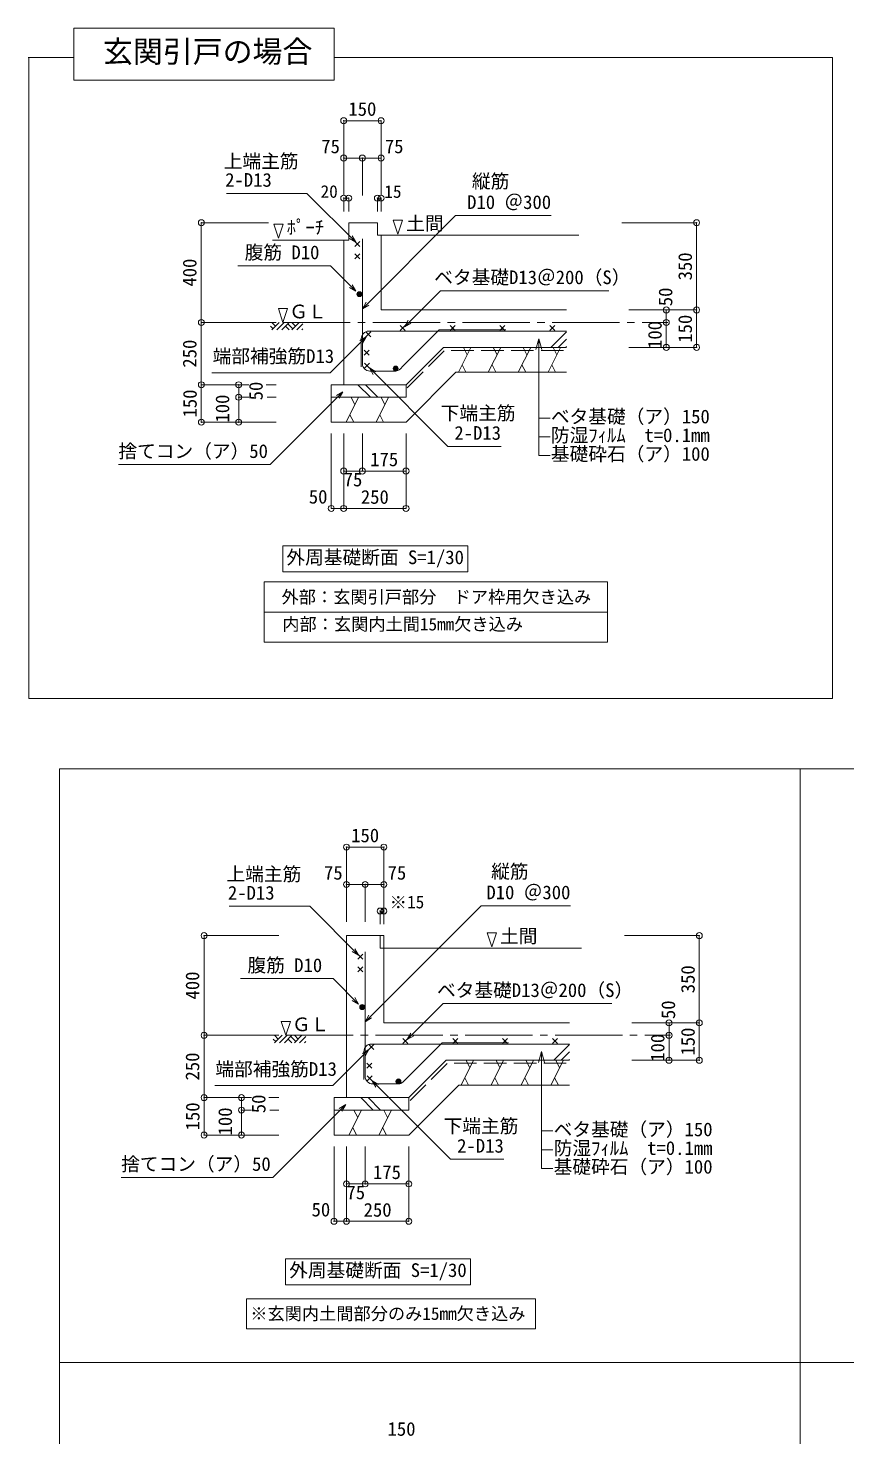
# Model space of a CAD drawing. Units: millimetres at full size, sheet at 1:30. Extents: x -300124 to 8645, y -4140 to 27542.
# Drawn here: x -6066 to -2783, y 1461 to 7111 of the extents above; entities that cross this region are included whole.
import ezdxf
from ezdxf.enums import TextEntityAlignment as Align

# ---------------------------------------------------------------- set-up
doc = ezdxf.new("R2010")
doc.units = ezdxf.units.MM
doc.header["$LTSCALE"] = 30
doc.header["$PDMODE"] = 32
doc.header["$PDSIZE"] = 24
doc.linetypes.add('CHAIN2', pattern=[12, 9, -1, 1, -1])
doc.linetypes.add('DASHED3', pattern=[4, 3, -1])
doc.layers.add('0-0_敷地線', color=4, linetype='Continuous', lineweight=9)
doc.layers.add('F-F_Layer255', color=4, linetype='Continuous', lineweight=9)
doc.styles.add('ＭＳ ゴシック', font='')
doc.styles.get('ＭＳ ゴシック').set_extended_font_data('MS Gothic')

msp = doc.modelspace()

# ---------------------------------------------------------------- linework, layer by layer
at = {"layer": '0-0_敷地線', "color": 3}
for p, q in [((-5883.26, 6994.12), (-6066.09, 6994.12)), ((-4838.64, 6994.12), (-2840.21, 6994.12)), ((-4800.63, 6429.54), (-4780.63, 6429.54)), ((-4800.63, 6429.54), (-4800.63, 6376.35)), ((-4780.63, 6429.54), (-4780.63, 6376.35)), ((-4665.63, 6429.54), (-4650.63, 6429.54)), ((-4665.63, 6429.54), (-4665.63, 6376.35)), ((-4650.63, 6429.54), (-4650.63, 6376.35)), ((-4654.54, 3570.01), (-4639.54, 3570.01)), ((-4654.54, 3570.01), (-4654.54, 3516.82)), ((-4639.54, 3570.01), (-4639.54, 3516.82)), ((-4654.54, 3421.34), (-4654.54, 3471.34)), ((-4654.54, 3421.34), (-4639.54, 3421.34))]:
    msp.add_line(p, q, dxfattribs=at)
at = {"layer": '0-0_敷地線'}
for p, q in [((-4800.63, 6740.22), (-4800.63, 6590.22)), ((-4800.63, 6740.22), (-4650.63, 6740.22)), ((-4650.63, 6740.22), (-4650.63, 6590.22)), ((-4800.63, 6590.22), (-4800.63, 6440.22)), ((-4800.63, 6590.22), (-4725.63, 6590.22)), ((-4725.63, 6590.22), (-4725.63, 6440.22)), ((-4725.63, 6590.22), (-4650.63, 6590.22)), ((-4650.63, 6590.22), (-4650.63, 6440.22)), ((-5270.86, 6448.6), (-4948.2, 6448.6)), ((-4751.98, 6252.37), (-4948.2, 6448.6)), ((-5371.63, 6330.87), (-5221.63, 6330.87)), ((-5371.63, 5930.87), (-5371.63, 6330.87)), ((-5221.63, 6330.87), (-5102.1, 6330.87)), ((-4780.63, 6330.87), (-4780.63, 6260.87)), ((-4780.63, 6330.87), (-4665.63, 6330.87)), ((-4665.63, 6280.87), (-4665.63, 6330.87)), ((-4601.58, 6341.09), (-4564.24, 6341.09)), ((-4582.91, 6285.09), (-4601.58, 6341.09)), ((-4582.91, 6285.09), (-4564.24, 6341.09)), ((-3385.42, 6330.87), (-3685.42, 6330.87)), ((-3385.42, 5980.87), (-3385.42, 6330.87)), ((-5080.61, 6325.12), (-5043.28, 6325.12)), ((-5061.95, 6269.12), (-5080.61, 6325.12)), ((-5061.95, 6269.12), (-5043.28, 6325.12)), ((-4665.63, 6280.87), (-3857.8, 6280.87)), ((-4650.76, 6280.87), (-4650.63, 6281)), ((-4650.63, 5980.87), (-4650.63, 6281)), ((-4800.63, 6260.87), (-5086.35, 6260.87)), ((-4800.63, 6260.87), (-4800.63, 5680.87)), ((-4780.63, 6260.87), (-4800.63, 6260.87)), ((-4735.63, 6255.87), (-4755.63, 6235.87)), ((-4735.63, 6235.87), (-4755.63, 6255.87)), ((-4725.63, 5765.87), (-4725.63, 6265.87)), ((-4735.63, 6185.87), (-4755.63, 6205.87)), ((-4735.63, 6205.87), (-4755.63, 6185.87)), ((-5225.71, 6158.15), (-4854.03, 6158.15)), ((-4751.98, 6056.1), (-4854.03, 6158.15)), ((-4556.87, 5913.61), (-4412.47, 6058)), ((-4412.47, 6058), (-3736.78, 6058)), ((-4725.63, 5985.62), (-4710.63, 6011.6)), ((-4699.65, 6000.62), (-4725.63, 5985.62)), ((-5062.79, 5986.87), (-5025.46, 5986.87)), ((-5044.13, 5930.87), (-5062.79, 5986.87)), ((-5044.13, 5930.87), (-5025.46, 5986.87)), ((-3906.63, 5980.87), (-4650.63, 5980.87)), ((-4556.87, 5913.61), (-4541.87, 5939.59)), ((-3385.42, 5980.87), (-3656.78, 5980.87)), ((-3506.78, 5930.87), (-3506.78, 5980.87)), ((-3385.42, 5830.87), (-3385.42, 5980.87)), ((-5371.63, 5930.87), (-5071.63, 5930.87)), ((-5371.63, 5680.87), (-5371.63, 5930.87)), ((-5084.13, 5905.87), (-5094.13, 5915.87)), ((-5089.13, 5900.87), (-5059.13, 5930.87)), ((-5074.13, 5915.87), (-5089.13, 5930.87)), ((-5069.13, 5900.87), (-5039.13, 5930.87)), ((-5049.13, 5900.87), (-5019.13, 5930.87)), ((-5019.13, 5900.87), (-5034.13, 5915.87)), ((-5004.13, 5905.87), (-5024.13, 5925.87)), ((-5009.13, 5900.87), (-4979.13, 5930.87)), ((-4994.13, 5915.87), (-5009.13, 5930.87)), ((-4989.13, 5900.87), (-4964.13, 5925.87)), ((-4969.13, 5900.87), (-4964.13, 5905.87)), ((-4691.39, 5873.37), (-4711.39, 5893.37)), ((-4691.39, 5893.37), (-4711.39, 5873.37)), ((-4700.44, 5895.87), (-4600.63, 5895.87)), ((-4600.63, 5895.87), (-3906.63, 5895.87)), ((-4574.2, 5898.45), (-4554.2, 5918.45)), ((-4574.2, 5918.45), (-4554.2, 5898.45)), ((-4530.88, 5928.61), (-4556.87, 5913.61)), ((-4374.2, 5898.45), (-4354.2, 5918.45)), ((-4374.2, 5918.45), (-4354.2, 5898.45)), ((-4174.2, 5898.45), (-4154.2, 5918.45)), ((-4174.2, 5918.45), (-4154.2, 5898.45)), ((-3974.2, 5898.45), (-3954.2, 5918.45)), ((-3974.2, 5918.45), (-3954.2, 5898.45)), ((-3969.56, 5830.87), (-3906.63, 5893.8)), ((-3506.78, 5830.87), (-3506.78, 5930.87)), ((-4710.41, 5873.35), (-4854.8, 5728.96)), ((-4730.44, 5865.87), (-4730.44, 5753.11)), ((-4550.63, 5680.87), (-4400.63, 5830.87)), ((-4400.63, 5830.87), (-3906.63, 5830.87)), ((-4340.63, 5730.87), (-4290.63, 5830.87)), ((-4305.63, 5800.87), (-4320.63, 5830.87)), ((-4220.63, 5730.87), (-4170.63, 5830.87)), ((-4185.63, 5800.87), (-4200.63, 5830.87)), ((-4100.63, 5730.87), (-4050.63, 5830.87)), ((-4065.63, 5800.87), (-4080.63, 5830.87)), ((-4018.14, 5865.65), (-4018.14, 5397.15)), ((-3980.63, 5730.87), (-3930.63, 5830.87)), ((-3945.63, 5800.87), (-3960.63, 5830.87)), ((-3939.86, 5830.87), (-3906.63, 5864.1)), ((-3910.16, 5830.87), (-3906.63, 5834.4)), ((-3385.42, 5830.87), (-3656.78, 5830.87)), ((-4698.75, 5799.71), (-4718.75, 5819.71)), ((-4698.75, 5819.71), (-4718.75, 5799.71)), ((-4717.76, 5768.04), (-4697.76, 5748.04)), ((-4717.76, 5748.04), (-4697.76, 5768.04)), ((-4854.8, 5728.96), (-5329.09, 5728.96)), ((-4697.59, 5748.34), (-4671.61, 5733.34)), ((-4682.59, 5722.36), (-4697.59, 5748.34)), ((-4697.59, 5748.34), (-4382.93, 5433.68)), ((-4593.05, 5735.87), (-4695.63, 5735.87)), ((-4350.63, 5730.87), (-3906.63, 5730.87)), ((-4310.63, 5730.87), (-4325.63, 5760.87)), ((-4190.63, 5730.87), (-4205.63, 5760.87)), ((-4070.63, 5730.87), (-4085.63, 5760.87)), ((-3950.63, 5730.87), (-3965.63, 5760.87)), ((-5371.63, 5680.87), (-5221.63, 5680.87)), ((-5371.63, 5530.87), (-5371.63, 5680.87)), ((-5221.63, 5630.87), (-5221.63, 5680.87)), ((-5221.63, 5680.87), (-5180.85, 5680.87)), ((-5111.34, 5680.87), (-5071.63, 5680.87)), ((-4803.6, 5652.78), (-5095.66, 5360.73)), ((-4743.29, 5680.87), (-4693.29, 5630.87)), ((-4713.59, 5680.87), (-4663.59, 5630.87)), ((-4550.63, 5680.87), (-4550.63, 5630.87)), ((-5221.63, 5530.87), (-5221.63, 5630.87)), ((-5221.63, 5630.87), (-5180.85, 5630.87)), ((-5107.45, 5630.87), (-5071.63, 5630.87)), ((-4790.63, 5530.87), (-4740.63, 5630.87)), ((-4755.63, 5600.87), (-4770.63, 5630.87)), ((-4670.63, 5530.87), (-4620.63, 5630.87)), ((-4635.63, 5600.87), (-4650.63, 5630.87)), ((-4760.63, 5530.87), (-4775.63, 5560.87)), ((-4640.63, 5530.87), (-4655.63, 5560.87)), ((-4018.14, 5547.15), (-3972.64, 5547.15)), ((-5371.63, 5530.87), (-5221.63, 5530.87)), ((-5221.63, 5530.87), (-5071.63, 5530.87)), ((-4850.63, 5184.87), (-4850.63, 5484.87)), ((-4800.63, 5334.87), (-4800.63, 5484.87)), ((-4725.63, 5334.87), (-4725.63, 5484.87)), ((-4550.63, 5334.87), (-4550.63, 5484.87)), ((-4382.93, 5433.68), (-4169.2, 5433.68)), ((-4018.14, 5472.15), (-3972.64, 5472.15)), ((-4018.14, 5397.15), (-3972.64, 5397.15)), ((-5095.66, 5360.73), (-5704.33, 5360.73)), ((-4800.63, 5184.87), (-4800.63, 5334.87)), ((-4800.63, 5184.87), (-4800.63, 5334.87)), ((-4800.63, 5334.87), (-4550.63, 5334.87)), ((-4550.63, 5184.87), (-4550.63, 5334.87)), ((-4800.63, 5184.87), (-4850.63, 5184.87)), ((-4800.63, 5184.87), (-4550.63, 5184.87)), ((-5045.36, 5034.87), (-5045.36, 4929.87)), ((-4302.86, 5034.87), (-5045.36, 5034.87)), ((-4302.86, 4929.87), (-4302.86, 5034.87)), ((-5045.36, 4929.87), (-4302.86, 4929.87)), ((-5119.13, 4648.72), (-5119.13, 4889.93)), ((-5119.13, 4889.93), (-3742.34, 4889.93)), ((-3742.34, 4889.93), (-3742.34, 4648.72)), ((-3742.34, 4768.43), (-5119.13, 4768.43)), ((-3742.34, 4648.72), (-5119.13, 4648.72)), ((-4789.54, 3826.34), (-4789.54, 3676.34)), ((-4789.54, 3826.34), (-4639.54, 3826.34)), ((-4639.54, 3826.34), (-4639.54, 3676.34)), ((-4789.54, 3676.34), (-4789.54, 3526.34)), ((-4789.54, 3676.34), (-4714.54, 3676.34)), ((-4714.54, 3676.34), (-4714.54, 3526.34)), ((-4714.54, 3676.34), (-4639.54, 3676.34)), ((-4639.54, 3676.34), (-4639.54, 3526.34)), ((-5259.78, 3589.07), (-4937.12, 3589.07)), ((-4740.9, 3392.85), (-4937.12, 3589.07)), ((-5360.54, 3471.34), (-5210.54, 3471.34)), ((-5360.54, 3071.34), (-5360.54, 3471.34)), ((-5210.54, 3471.34), (-5060.54, 3471.34)), ((-4789.54, 3456.34), (-4789.54, 3471.34)), ((-4789.54, 3456.34), (-4789.54, 3471.34)), ((-4789.54, 3471.34), (-4639.54, 3471.34)), ((-4789.54, 3456.34), (-4789.54, 2821.34)), ((-4639.54, 3121.34), (-4639.54, 3471.34)), ((-4224.86, 3482.52), (-4187.53, 3482.52)), ((-4206.2, 3426.52), (-4224.86, 3482.52)), ((-4206.2, 3426.52), (-4187.53, 3482.52)), ((-3374.34, 3471.34), (-3674.34, 3471.34)), ((-3374.34, 3121.34), (-3374.34, 3471.34)), ((-4724.54, 3396.34), (-4744.54, 3376.34)), ((-4724.54, 3376.34), (-4744.54, 3396.34)), ((-4714.54, 2906.34), (-4714.54, 3406.34)), ((-4639.54, 3421.34), (-3846.72, 3421.34)), ((-4724.54, 3326.34), (-4744.54, 3346.34)), ((-4724.54, 3346.34), (-4744.54, 3326.34)), ((-5214.62, 3298.62), (-4842.94, 3298.62)), ((-4740.9, 3196.58), (-4842.94, 3298.62)), ((-4545.78, 3054.08), (-4401.39, 3198.48)), ((-4401.39, 3198.48), (-3725.7, 3198.48)), ((-5051.71, 3127.34), (-5014.38, 3127.34)), ((-5033.04, 3071.34), (-5051.71, 3127.34)), ((-5033.04, 3071.34), (-5014.38, 3127.34)), ((-4714.54, 3126.09), (-4699.54, 3152.08)), ((-4688.56, 3141.09), (-4714.54, 3126.09)), ((-3895.54, 3121.34), (-4639.54, 3121.34)), ((-3374.34, 3121.34), (-3645.7, 3121.34)), ((-3495.7, 3071.34), (-3495.7, 3121.34)), ((-3374.34, 2971.34), (-3374.34, 3121.34)), ((-5360.54, 3071.34), (-5060.54, 3071.34)), ((-5360.54, 2821.34), (-5360.54, 3071.34)), ((-5073.04, 3046.34), (-5083.04, 3056.34)), ((-5078.04, 3041.34), (-5048.04, 3071.34)), ((-5063.04, 3056.34), (-5078.04, 3071.34)), ((-5058.04, 3041.34), (-5028.04, 3071.34)), ((-5038.04, 3041.34), (-5008.04, 3071.34)), ((-5008.04, 3041.34), (-5023.04, 3056.34)), ((-4993.04, 3046.34), (-5013.04, 3066.34)), ((-4998.04, 3041.34), (-4968.04, 3071.34)), ((-4983.04, 3056.34), (-4998.04, 3071.34)), ((-4978.04, 3041.34), (-4953.04, 3066.34)), ((-4563.12, 3038.93), (-4543.12, 3058.93)), ((-4563.12, 3058.93), (-4543.12, 3038.93)), ((-4545.78, 3054.08), (-4530.78, 3080.07)), ((-4519.8, 3069.08), (-4545.78, 3054.08)), ((-4363.12, 3038.93), (-4343.12, 3058.93)), ((-4363.12, 3058.93), (-4343.12, 3038.93)), ((-4163.12, 3038.93), (-4143.12, 3058.93)), ((-4163.12, 3058.93), (-4143.12, 3038.93)), ((-3963.12, 3038.93), (-3943.12, 3058.93)), ((-3963.12, 3058.93), (-3943.12, 3038.93)), ((-3495.7, 2971.34), (-3495.7, 3071.34)), ((-4958.04, 3041.34), (-4953.04, 3046.34)), ((-4699.32, 3013.82), (-4843.72, 2869.43)), ((-4719.36, 3006.34), (-4719.36, 2893.58)), ((-4680.31, 3013.84), (-4700.31, 3033.84)), ((-4680.31, 3033.84), (-4700.31, 3013.84)), ((-4689.36, 3036.34), (-4589.54, 3036.34)), ((-4589.54, 3036.34), (-3895.54, 3036.34)), ((-4007.06, 3006.12), (-4007.06, 2537.62)), ((-3958.48, 2971.34), (-3895.54, 3034.27)), ((-3928.78, 2971.34), (-3895.54, 3004.57)), ((-4687.67, 2940.18), (-4707.67, 2960.18)), ((-4687.67, 2960.18), (-4707.67, 2940.18)), ((-4539.54, 2821.34), (-4389.54, 2971.34)), ((-4389.54, 2971.34), (-3895.54, 2971.34)), ((-4329.54, 2871.34), (-4279.54, 2971.34)), ((-4294.54, 2941.34), (-4309.54, 2971.34)), ((-4209.54, 2871.34), (-4159.54, 2971.34)), ((-4174.54, 2941.34), (-4189.54, 2971.34)), ((-4089.54, 2871.34), (-4039.54, 2971.34)), ((-4054.54, 2941.34), (-4069.54, 2971.34)), ((-3969.54, 2871.34), (-3919.54, 2971.34)), ((-3934.54, 2941.34), (-3949.54, 2971.34)), ((-3899.08, 2971.34), (-3895.54, 2974.87)), ((-3374.34, 2971.34), (-3645.7, 2971.34)), ((-4706.68, 2908.51), (-4686.68, 2888.51)), ((-4706.68, 2888.51), (-4686.68, 2908.51)), ((-4686.51, 2888.81), (-4660.53, 2873.81)), ((-4671.51, 2862.83), (-4686.51, 2888.81)), ((-4686.51, 2888.81), (-4371.85, 2574.15)), ((-4299.54, 2871.34), (-4314.54, 2901.34)), ((-4179.54, 2871.34), (-4194.54, 2901.34)), ((-4059.54, 2871.34), (-4074.54, 2901.34)), ((-3939.54, 2871.34), (-3954.54, 2901.34)), ((-4843.72, 2869.43), (-5318.01, 2869.43)), ((-4581.97, 2876.34), (-4684.54, 2876.34)), ((-4339.54, 2871.34), (-3895.54, 2871.34)), ((-5360.54, 2821.34), (-5210.54, 2821.34)), ((-5360.54, 2671.34), (-5360.54, 2821.34)), ((-5210.54, 2771.34), (-5210.54, 2821.34)), ((-5210.54, 2821.34), (-5169.77, 2821.34)), ((-5210.54, 2671.34), (-5210.54, 2771.34)), ((-5210.54, 2771.34), (-5169.77, 2771.34)), ((-5100.26, 2821.34), (-5060.54, 2821.34)), ((-5096.37, 2771.34), (-5060.54, 2771.34)), ((-4792.52, 2793.26), (-5084.57, 2501.2)), ((-4779.54, 2671.34), (-4729.54, 2771.34)), ((-4744.54, 2741.34), (-4759.54, 2771.34)), ((-4732.21, 2821.34), (-4682.21, 2771.34)), ((-4702.51, 2821.34), (-4652.51, 2771.34)), ((-4659.54, 2671.34), (-4609.54, 2771.34)), ((-4624.54, 2741.34), (-4639.54, 2771.34)), ((-4539.54, 2821.34), (-4539.54, 2771.34)), ((-5360.54, 2671.34), (-5210.54, 2671.34)), ((-5210.54, 2671.34), (-5060.54, 2671.34)), ((-4749.54, 2671.34), (-4764.54, 2701.34)), ((-4629.54, 2671.34), (-4644.54, 2701.34)), ((-4007.06, 2687.62), (-3961.56, 2687.62)), ((-4839.54, 2325.34), (-4839.54, 2625.34)), ((-4789.54, 2475.34), (-4789.54, 2625.34)), ((-4714.54, 2475.34), (-4714.54, 2625.34)), ((-4539.54, 2475.34), (-4539.54, 2625.34)), ((-4007.06, 2612.62), (-3961.56, 2612.62)), ((-4371.85, 2574.15), (-4158.12, 2574.15)), ((-5084.57, 2501.2), (-5693.25, 2501.2)), ((-4007.06, 2537.62), (-3961.56, 2537.62)), ((-4789.54, 2325.34), (-4789.54, 2475.34)), ((-4789.54, 2325.34), (-4789.54, 2475.34)), ((-4789.54, 2475.34), (-4539.54, 2475.34)), ((-4539.54, 2325.34), (-4539.54, 2475.34)), ((-4789.54, 2325.34), (-4839.54, 2325.34)), ((-4789.54, 2325.34), (-4539.54, 2325.34)), ((-5034.28, 2175.34), (-5034.28, 2070.34)), ((-4291.78, 2175.34), (-5034.28, 2175.34)), ((-4291.78, 2070.34), (-4291.78, 2175.34)), ((-5034.28, 2070.34), (-4291.78, 2070.34)), ((-5189.82, 2013.99), (-5189.82, 1894.29)), ((-4031.89, 2013.99), (-5189.82, 2013.99))]:
    msp.add_line(p, q, dxfattribs=at)
at = {"layer": '0-0_敷地線', "linetype": 'CHAIN2'}
for p, q in [((-5044.13, 5930.87), (-3500.69, 5930.87)), ((-5033.04, 3071.34), (-3489.61, 3071.34))]:
    msp.add_line(p, q, dxfattribs=at)
at = {"layer": '0-0_敷地線', "linetype": 'DASHED3'}
for p, q in [((-4545.66, 5668.87), (-4395.66, 5818.87)), ((-3919.05, 5818.87), (-4395.66, 5818.87)), ((-4534.57, 2809.34), (-4384.57, 2959.34)), ((-3907.97, 2959.34), (-4384.57, 2959.34))]:
    msp.add_line(p, q, dxfattribs=at)
at = {"layer": '0-0_敷地線', "color": 3}
msp.add_lwpolyline([(-5883.26, 7111.3), (-4838.64, 7111.3), (-4838.64, 6902.38), (-5883.26, 6902.38)], close=True, dxfattribs=at)
msp.add_lwpolyline([(-2840.21, 6994.12), (-2840.21, 4422.39), (-6064.11, 4422.39), (-6064.11, 6994.12)], dxfattribs=at)
at = {"layer": '0-0_敷地線'}
for points in [[(-4725.63, 5985.62), (-4351.79, 6359.46), (-3968.13, 6359.46)], [(-4777.96, 6267.37), (-4751.98, 6252.37), (-4766.98, 6278.36)], [(-4777.96, 6071.1), (-4751.98, 6056.1), (-4766.98, 6082.09)], [(-4573.37, 5744.65), (-4563.06, 5754.96), (-4417.29, 5900.74), (-4150.71, 5900.74)], [(-4736.39, 5858.35), (-4710.41, 5873.35), (-4725.41, 5847.37)], [(-4029.79, 5822.18), (-4018.14, 5865.65), (-4006.49, 5822.18)], [(-4350.63, 5730.87), (-4550.63, 5530.87), (-4850.63, 5530.87)], [(-4850.63, 5630.87), (-4850.63, 5680.87), (-4550.63, 5680.87)], [(-4829.58, 5637.78), (-4803.6, 5652.78), (-4818.6, 5626.8)], [(-4850.63, 5530.87), (-4850.63, 5630.87), (-4550.63, 5630.87)], [(-4714.54, 3126.09), (-4249.94, 3590.7), (-3890.82, 3590.7)], [(-4766.88, 3407.85), (-4740.9, 3392.85), (-4755.9, 3418.83)], [(-4766.88, 3211.58), (-4740.9, 3196.58), (-4755.9, 3222.56)], [(-4725.31, 2998.82), (-4699.32, 3013.82), (-4714.32, 2987.84)], [(-4562.29, 2885.13), (-4551.98, 2895.44), (-4406.21, 3041.21), (-4139.63, 3041.21)], [(-4018.7, 2962.66), (-4007.06, 3006.12), (-3995.41, 2962.66)], [(-4339.54, 2871.34), (-4539.54, 2671.34), (-4839.54, 2671.34)], [(-4839.54, 2771.34), (-4839.54, 2821.34), (-4539.54, 2821.34)], [(-4839.54, 2671.34), (-4839.54, 2771.34), (-4539.54, 2771.34)], [(-4818.5, 2778.26), (-4792.52, 2793.26), (-4807.52, 2767.28)], [(-4031.89, 2013.99), (-4031.89, 1894.29), (-5189.82, 1894.29)]]:
    msp.add_lwpolyline(points, dxfattribs=at)
for centre, radius in [((-4737.61, 6044.3), 10), ((-4737.61, 6044.3), 8), ((-4737.61, 6044.3), 6), ((-4737.61, 6044.3), 4), ((-4737.61, 6044.3), 2), ((-4592.16, 5745.87), 10), ((-4592.16, 5745.87), 8), ((-4592.16, 5745.87), 6), ((-4592.16, 5745.87), 4), ((-4592.16, 5745.87), 2), ((-4726.52, 3184.78), 10), ((-4726.52, 3184.78), 8), ((-4726.52, 3184.78), 6), ((-4726.52, 3184.78), 4), ((-4726.52, 3184.78), 2), ((-4581.08, 2886.34), 10), ((-4581.08, 2886.34), 8), ((-4581.08, 2886.34), 6), ((-4581.08, 2886.34), 4), ((-4581.08, 2886.34), 2)]:
    msp.add_circle(centre, radius, dxfattribs=at)
for centre, start, end in [((-4700.44, 5865.87), 90, 180), ((-4695.63, 5765.87), 180, 270), ((-4594.59, 5765.87), 270, 315), ((-4689.36, 3006.34), 90, 180), ((-4684.54, 2906.34), 180, 270), ((-4583.5, 2906.34), 270, 315)]:
    msp.add_arc(centre, 30, start, end, dxfattribs=at)
for p in [(-4800.63, 6740.22), (-4650.63, 6740.22), (-4800.63, 6590.22), (-4725.63, 6590.22), (-4650.63, 6590.22), (-5371.63, 6330.87), (-3385.42, 6330.87), (-3506.78, 5980.87), (-3385.42, 5980.87), (-5371.63, 5930.87), (-3506.78, 5930.87), (-3506.78, 5930.87), (-3506.78, 5830.87), (-3385.42, 5830.87), (-5371.63, 5680.87), (-5221.63, 5680.87), (-5221.63, 5630.87), (-5371.63, 5530.87), (-5221.63, 5530.87), (-4800.63, 5334.87), (-4725.63, 5334.87), (-4550.63, 5334.87), (-4850.63, 5184.87), (-4800.63, 5184.87), (-4550.63, 5184.87), (-4789.54, 3826.34), (-4639.54, 3826.34), (-4789.54, 3676.34), (-4714.54, 3676.34), (-4639.54, 3676.34), (-5360.54, 3471.34), (-3374.34, 3471.34), (-3495.7, 3121.34), (-3374.34, 3121.34), (-5360.54, 3071.34), (-3495.7, 3071.34), (-3495.7, 3071.34), (-3495.7, 2971.34), (-3374.34, 2971.34), (-5360.54, 2821.34), (-5210.54, 2821.34), (-5210.54, 2771.34), (-5360.54, 2671.34), (-5210.54, 2671.34), (-4789.54, 2475.34), (-4714.54, 2475.34), (-4539.54, 2475.34), (-4839.54, 2325.34), (-4789.54, 2325.34), (-4539.54, 2325.34)]:
    msp.add_point(p, dxfattribs=at)
at = {"layer": '0-0_敷地線', "color": 3}
for p in [(-4800.63, 6429.54), (-4780.63, 6429.54), (-4665.63, 6429.54), (-4650.63, 6429.54), (-4654.54, 3570.01), (-4639.54, 3570.01)]:
    msp.add_point(p, dxfattribs=at)
at = {"layer": 'F-F_Layer255'}
for p, q in [((-5940, 4140), (-5940, -4140)), ((-5940, 4140), (5940, 4140)), ((-2970, 4140), (-2970, -3720)), ((-5940, 1759.12), (5940, 1759.12))]:
    msp.add_line(p, q, dxfattribs=at)

# ---------------------------------------------------------------- texts
at = {"layer": '0-0_敷地線', "color": 3, "style": 'ＭＳ ゴシック'}
for s, height, p in [('玄関引戸の場合', 87.98, (-5766.18, 6947.29)), ('20', 50.59, (-4893.28, 6415.66)), ('15', 50.59, (-4637.48, 6415.49)), ('※', 50.59, (-4616.31, 3564.03)), ('15', 50.59, (-4546.38, 3565.43)), ('※玄関内土間部分のみ15mm欠き込み', 50.59, (-5175.31, 1914.64))]:
    msp.add_text(s, height=height, dxfattribs=at).set_placement(p, align=Align.BOTTOM_LEFT)
at = {"layer": '0-0_敷地線', "style": 'ＭＳ ゴシック'}
for s, height, p in [('150', 54.99, (-4781.88, 6743.22)), ('上端主筋', 54.99, (-5281.76, 6533.9)), ('75', 54.99, (-4890.63, 6593.22)), ('75', 54.99, (-4635.63, 6593.22)), ('2-D13', 54.99, (-5276.11, 6458.6)), ('縦筋', 54.99, (-4286.64, 6453.45)), ('D10 ＠300', 54.99, (-4305.63, 6369.46)), ('ﾎﾟｰﾁ', 54.99, (-5029.34, 6268.18)), ('土間', 54.99, (-4550.31, 6284.15)), ('腹筋 D10', 54.99, (-5197.71, 6168.15)), ('ベタ基礎D13＠200（S）', 54.99, (-4437.52, 6068)), ('ＧＬ', 54.99, (-5019.13, 5930.87)), ('端部補強筋D13', 54.99, (-5326.29, 5751.8)), ('下端主筋', 54.99, (-4411.3, 5523.27)), ('ベタ基礎（ア）150', 54.99, (-3969.64, 5509.65)), ('2-D13', 54.99, (-4356.7, 5443.68)), ('防湿ﾌｨﾙﾑ\u3000t=0.1mm', 54.99, (-3969.64, 5434.65)), ('捨てコン（ア）50', 54.99, (-5704.33, 5370.73)), ('基礎砕石（ア）100', 54.99, (-3969.64, 5359.65)), ('175', 54.99, (-4694.38, 5337.87)), ('75', 54.99, (-4800.63, 5256.87)), ('50', 54.99, (-4940.63, 5187.87)), ('250', 54.99, (-4731.88, 5186.87)), ('外周基礎断面 S=1/30', 54.99, (-5030.36, 4944.87)), ('外部：玄関引戸部分\u3000ドア枠用欠き込み', 50.59, (-5049.95, 4789.32)), ('内部：玄関内土間15mm欠き込み', 50.59, (-5046.98, 4680.16)), ('150', 54.99, (-4770.79, 3829.34)), ('上端主筋', 54.99, (-5270.68, 3674.37)), ('75', 54.99, (-4879.54, 3679.34)), ('75', 54.99, (-4624.54, 3679.34)), ('縦筋', 54.99, (-4209.33, 3684.69)), ('D10 ＠300', 54.99, (-4228.32, 3600.7)), ('2-D13', 54.99, (-5265.03, 3599.07)), ('土間', 54.99, (-4173.59, 3425.59)), ('腹筋 D10', 54.99, (-5186.62, 3308.62)), ('ベタ基礎D13＠200（S）', 54.99, (-4426.43, 3208.48)), ('ＧＬ', 54.99, (-5008.04, 3071.34)), ('端部補強筋D13', 54.99, (-5315.2, 2892.27)), ('下端主筋', 54.99, (-4400.22, 2663.74)), ('ベタ基礎（ア）150', 54.99, (-3958.56, 2650.12)), ('2-D13', 54.99, (-4345.62, 2584.15)), ('防湿ﾌｨﾙﾑ\u3000t=0.1mm', 54.99, (-3958.56, 2575.12)), ('捨てコン（ア）50', 54.99, (-5693.25, 2511.2)), ('175', 54.99, (-4683.29, 2478.34)), ('基礎砕石（ア）100', 54.99, (-3958.56, 2500.12)), ('75', 54.99, (-4789.54, 2397.34)), ('50', 54.99, (-4929.54, 2328.34)), ('250', 54.99, (-4720.79, 2327.34)), ('外周基礎断面 S=1/30', 54.99, (-5019.28, 2085.34)), ('150', 54.99, (-4624.8, 1448.46))]:
    msp.add_text(s, height=height, dxfattribs=at).set_placement(p, align=Align.BOTTOM_LEFT)
for s, p in [('400', (-5374.63, 6074.62)), ('350', (-3387.42, 6099.62)), ('50', (-3466.17, 5996)), ('150', (-3387.42, 5849.62)), ('100', (-3508.78, 5824.62)), ('250', (-5374.63, 5749.62)), ('150', (-5373.63, 5549.62)), ('50', (-5109.06, 5618.37)), ('100', (-5243.27, 5529.26)), ('350', (-3376.34, 3240.09)), ('400', (-5363.54, 3215.09)), ('50', (-3455.09, 3136.47)), ('100', (-3497.7, 2965.09)), ('150', (-3376.34, 2990.09)), ('250', (-5363.54, 2890.09)), ('50', (-5097.98, 2758.84)), ('150', (-5362.54, 2690.09)), ('100', (-5232.19, 2669.73))]:
    msp.add_text(s, height=54.99, rotation=90, dxfattribs=at).set_placement(p, align=Align.BOTTOM_LEFT)

doc.saveas('drawing.dxf')
